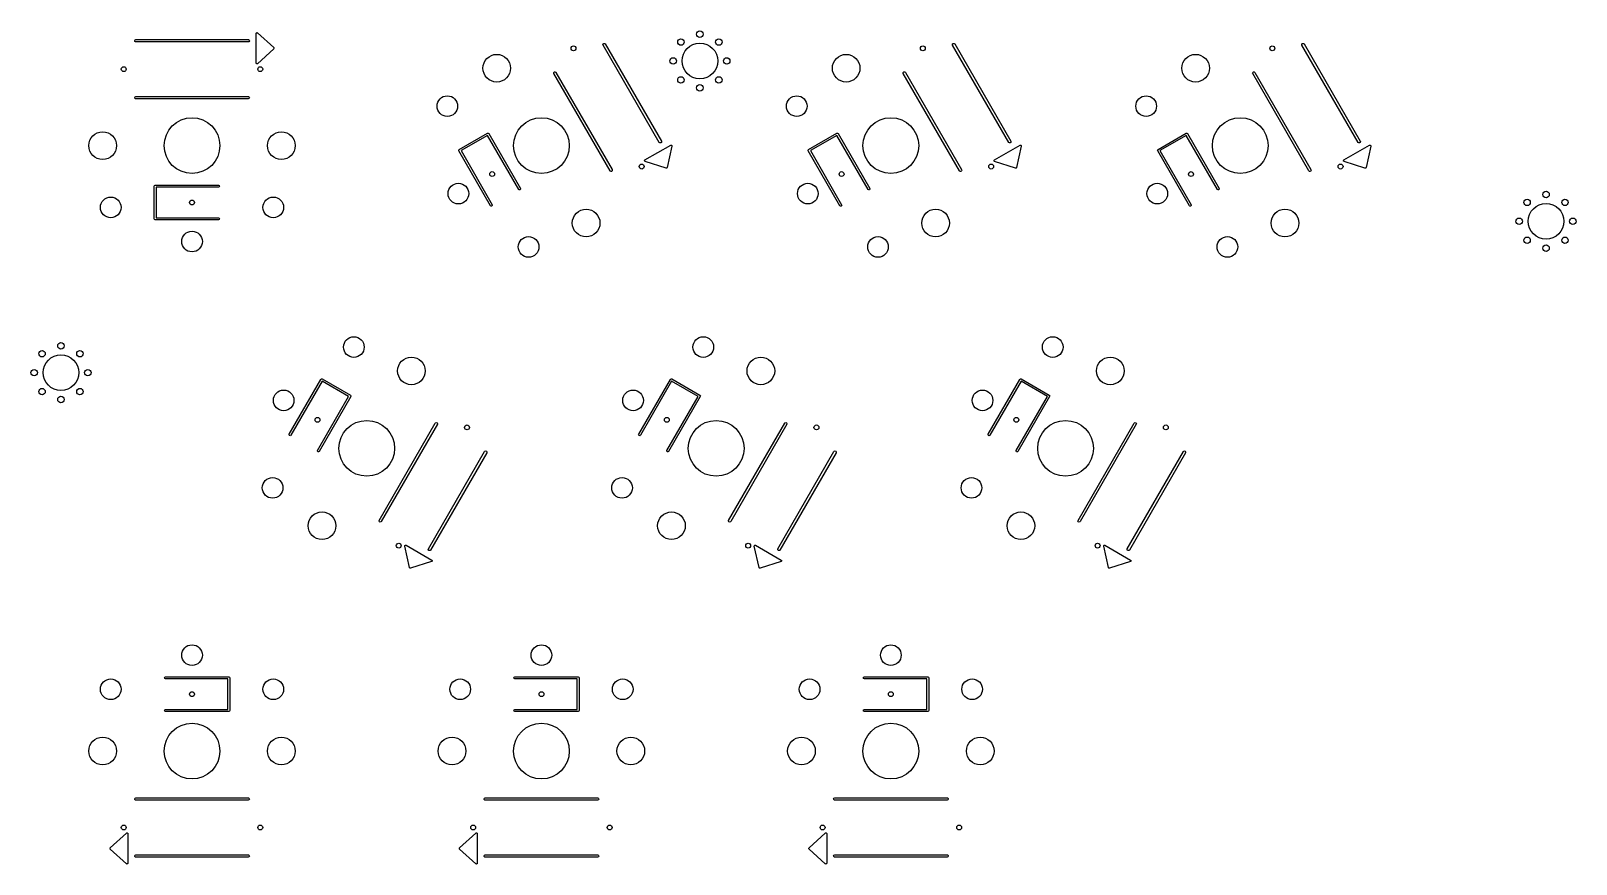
# Model space of a CAD drawing. Extents: x 146 to 254, y -174 to -64.
# Drawn here: x 145.8 to 240.9, y -115.3 to -64.1 of the extents above; entities that cross this region are included whole.
import ezdxf

# ---------------------------------------------------------------- set-up
doc = ezdxf.new("R2010")
doc.units = 0
doc.layers.add('BLACK', color=7, linetype='CONTINUOUS')

msp = doc.modelspace()

# ---------------------------------------------------------------- linework, layer by layer
at = {"layer": 'BLACK', "linetype": 'CONTINUOUS'}
for p, q in [((152.222, -64.6744), (152.247, -64.6299)), ((152.247, -64.6299), (152.296, -64.6124)), ((152.296, -64.6124), (159.204, -64.6124)), ((159.204, -64.6124), (159.23, -64.6169)), ((159.23, -64.6169), (159.269, -64.6499)), ((159.269, -64.6499), (159.278, -64.7004)), ((159.7, -64.2374), (159.707, -64.2207)), ((159.7, -66.0624), (159.7, -64.2374)), ((159.707, -64.2207), (159.713, -64.2037)), ((159.713, -64.2037), (159.714, -64.2032)), ((159.714, -64.2032), (159.715, -64.202)), ((159.715, -64.202), (159.732, -64.1951)), ((159.732, -64.1951), (159.748, -64.1874)), ((159.748, -64.1874), (159.749, -64.1879)), ((159.749, -64.1879), (159.75, -64.1874)), ((159.75, -64.1874), (159.767, -64.1943)), ((159.767, -64.1943), (159.784, -64.2005)), ((159.784, -64.2005), (160.784, -65.113)), ((152.231, -64.7249), (152.222, -64.6744)), ((152.27, -64.7579), (152.231, -64.7249)), ((152.296, -64.7624), (152.27, -64.7579)), ((159.204, -64.7624), (152.296, -64.7624)), ((159.253, -64.7448), (159.204, -64.7624)), ((159.278, -64.7004), (159.253, -64.7448)), ((160.784, -65.1868), (159.784, -66.0993)), ((160.784, -65.113), (160.785, -65.1152)), ((160.785, -65.1846), (160.784, -65.1868)), ((160.785, -65.1152), (160.787, -65.1162)), ((160.787, -65.1836), (160.785, -65.1846)), ((160.787, -65.1162), (160.793, -65.1322)), ((160.793, -65.1676), (160.787, -65.1836)), ((160.793, -65.1322), (160.8, -65.1476)), ((160.8, -65.1522), (160.793, -65.1676)), ((160.8, -65.1476), (160.799, -65.1499)), ((160.799, -65.1499), (160.8, -65.1522)), ((181.037, -64.9351), (181.046, -64.8846)), ((181.046, -64.9596), (181.037, -64.9351)), ((181.046, -64.8846), (181.085, -64.8516)), ((184.5, -70.9428), (181.046, -64.9596)), ((181.085, -64.8516), (181.137, -64.8516)), ((181.137, -64.8516), (181.176, -64.8846)), ((181.176, -64.8846), (184.63, -70.8678)), ((202.537, -64.9351), (202.546, -64.8846)), ((202.546, -64.9596), (202.537, -64.9351)), ((202.546, -64.8846), (202.585, -64.8516)), ((206, -70.9428), (202.546, -64.9596)), ((202.585, -64.8516), (202.637, -64.8516)), ((202.637, -64.8516), (202.676, -64.8846)), ((202.676, -64.8846), (206.13, -70.8678)), ((224.037, -64.9351), (224.046, -64.8846)), ((224.046, -64.9596), (224.037, -64.9351)), ((224.046, -64.8846), (224.085, -64.8516)), ((227.5, -70.9428), (224.046, -64.9596)), ((224.085, -64.8516), (224.137, -64.8516)), ((224.137, -64.8516), (224.176, -64.8846)), ((224.176, -64.8846), (227.63, -70.8678)), ((159.707, -66.0791), (159.7, -66.0624)), ((159.713, -66.0961), (159.707, -66.0791)), ((159.714, -66.0966), (159.713, -66.0961)), ((159.715, -66.0977), (159.714, -66.0966)), ((159.732, -66.1047), (159.715, -66.0977)), ((159.748, -66.1123), (159.732, -66.1047)), ((159.749, -66.1119), (159.748, -66.1123)), ((159.75, -66.1124), (159.749, -66.1119)), ((159.767, -66.1055), (159.75, -66.1124)), ((159.784, -66.0993), (159.767, -66.1055)), ((178.006, -66.6851), (178.015, -66.6346)), ((178.015, -66.7096), (178.006, -66.6851)), ((178.015, -66.6346), (178.054, -66.6016)), ((181.469, -72.6928), (178.015, -66.7096)), ((178.054, -66.6016), (178.105, -66.6016)), ((178.105, -66.6016), (178.145, -66.6346)), ((178.145, -66.6346), (181.599, -72.6178)), ((199.506, -66.6851), (199.515, -66.6346)), ((199.515, -66.7096), (199.506, -66.6851)), ((199.515, -66.6346), (199.554, -66.6016)), ((202.969, -72.6928), (199.515, -66.7096)), ((199.554, -66.6016), (199.605, -66.6016)), ((199.605, -66.6016), (199.645, -66.6346)), ((199.645, -66.6346), (203.099, -72.6178)), ((221.006, -66.6851), (221.015, -66.6346)), ((221.015, -66.7096), (221.006, -66.6851)), ((221.015, -66.6346), (221.054, -66.6016)), ((224.469, -72.6928), (221.015, -66.7096)), ((221.054, -66.6016), (221.105, -66.6016)), ((221.105, -66.6016), (221.145, -66.6346)), ((221.145, -66.6346), (224.599, -72.6178)), ((152.222, -68.1744), (152.247, -68.1299)), ((152.231, -68.2249), (152.222, -68.1744)), ((152.27, -68.2579), (152.231, -68.2249)), ((152.247, -68.1299), (152.296, -68.1124)), ((152.296, -68.2624), (152.27, -68.2579)), ((152.296, -68.1124), (159.204, -68.1124)), ((159.204, -68.2624), (152.296, -68.2624)), ((159.204, -68.1124), (159.23, -68.1169)), ((159.253, -68.2448), (159.204, -68.2624)), ((159.23, -68.1169), (159.269, -68.1499)), ((159.278, -68.2004), (159.253, -68.2448)), ((159.269, -68.1499), (159.278, -68.2004)), ((172.189, -71.3741), (173.921, -70.3741)), ((173.929, -70.508), (172.301, -71.448)), ((173.921, -70.3741), (173.966, -70.3681)), ((173.921, -70.3741), (173.921, -70.3741)), ((175.849, -73.8335), (173.929, -70.508)), ((173.966, -70.3681), (174.003, -70.396)), ((174.003, -70.396), (175.953, -73.7735)), ((183.622, -72.0221), (185.203, -71.1096)), ((184.54, -70.9758), (184.5, -70.9428)), ((184.591, -70.9758), (184.54, -70.9758)), ((184.63, -70.9428), (184.591, -70.9758)), ((184.63, -70.8678), (184.639, -70.8923)), ((184.639, -70.8923), (184.63, -70.9428)), ((185.277, -71.1637), (184.987, -72.4859)), ((185.203, -71.1096), (185.221, -71.1073)), ((185.221, -71.1073), (185.239, -71.1041)), ((185.239, -71.1041), (185.24, -71.1048)), ((185.24, -71.1048), (185.241, -71.1046)), ((185.241, -71.1046), (185.255, -71.1157)), ((185.255, -71.1157), (185.27, -71.126)), ((185.27, -71.126), (185.27, -71.1272)), ((185.27, -71.1272), (185.271, -71.1279)), ((185.271, -71.1279), (185.274, -71.1459)), ((185.274, -71.1459), (185.277, -71.1637)), ((193.689, -71.3741), (195.421, -70.3741)), ((195.429, -70.508), (193.801, -71.448)), ((195.421, -70.3741), (195.466, -70.3681)), ((195.421, -70.3741), (195.421, -70.3741)), ((197.349, -73.8335), (195.429, -70.508)), ((195.466, -70.3681), (195.503, -70.396)), ((195.503, -70.396), (197.453, -73.7735)), ((205.122, -72.0221), (206.703, -71.1096)), ((206.04, -70.9758), (206, -70.9428)), ((206.091, -70.9758), (206.04, -70.9758)), ((206.13, -70.9428), (206.091, -70.9758)), ((206.13, -70.8678), (206.139, -70.8923)), ((206.139, -70.8923), (206.13, -70.9428)), ((206.777, -71.1637), (206.487, -72.4859)), ((206.703, -71.1096), (206.721, -71.1073)), ((206.721, -71.1073), (206.739, -71.1041)), ((206.739, -71.1041), (206.74, -71.1048)), ((206.74, -71.1048), (206.741, -71.1046)), ((206.741, -71.1046), (206.755, -71.1157)), ((206.755, -71.1157), (206.77, -71.126)), ((206.77, -71.126), (206.77, -71.1272)), ((206.77, -71.1272), (206.771, -71.1279)), ((206.771, -71.1279), (206.774, -71.1459)), ((206.774, -71.1459), (206.777, -71.1637)), ((215.189, -71.3741), (216.921, -70.3741)), ((216.929, -70.508), (215.301, -71.448)), ((216.921, -70.3741), (216.966, -70.3681)), ((216.921, -70.3741), (216.921, -70.3741)), ((218.849, -73.8335), (216.929, -70.508)), ((216.966, -70.3681), (217.003, -70.396)), ((217.003, -70.396), (218.953, -73.7735)), ((226.622, -72.0221), (228.203, -71.1096)), ((227.54, -70.9758), (227.5, -70.9428)), ((227.591, -70.9758), (227.54, -70.9758)), ((227.63, -70.9428), (227.591, -70.9758)), ((227.63, -70.8678), (227.639, -70.8923)), ((227.639, -70.8923), (227.63, -70.9428)), ((228.277, -71.1637), (227.987, -72.4859)), ((228.203, -71.1096), (228.221, -71.1073)), ((228.221, -71.1073), (228.239, -71.1041)), ((228.239, -71.1041), (228.24, -71.1048)), ((228.24, -71.1048), (228.241, -71.1046)), ((228.241, -71.1046), (228.255, -71.1157)), ((228.255, -71.1157), (228.27, -71.126)), ((228.27, -71.126), (228.27, -71.1272)), ((228.27, -71.1272), (228.271, -71.1279)), ((228.271, -71.1279), (228.274, -71.1459)), ((228.274, -71.1459), (228.277, -71.1637)), ((172.161, -71.4105), (172.189, -71.3741)), ((172.167, -71.456), (172.161, -71.4105)), ((174.117, -74.8335), (172.167, -71.456)), ((172.301, -71.448), (174.221, -74.7735)), ((183.599, -72.0525), (183.6, -72.0515)), ((183.601, -72.0704), (183.599, -72.0525)), ((183.6, -72.0503), (183.611, -72.0365)), ((183.6, -72.0515), (183.6, -72.0503)), ((183.603, -72.0884), (183.601, -72.0704)), ((183.604, -72.0892), (183.603, -72.0884)), ((183.604, -72.0904), (183.604, -72.0892)), ((183.618, -72.1014), (183.604, -72.0904)), ((183.611, -72.0365), (183.622, -72.0221)), ((183.632, -72.1131), (183.618, -72.1014)), ((184.923, -72.5229), (183.632, -72.1131)), ((193.661, -71.4105), (193.689, -71.3741)), ((193.667, -71.456), (193.661, -71.4105)), ((195.617, -74.8335), (193.667, -71.456)), ((193.801, -71.448), (195.721, -74.7735)), ((205.099, -72.0525), (205.1, -72.0515)), ((205.101, -72.0704), (205.099, -72.0525)), ((205.1, -72.0503), (205.111, -72.0365)), ((205.1, -72.0515), (205.1, -72.0503)), ((205.103, -72.0884), (205.101, -72.0704)), ((205.104, -72.0892), (205.103, -72.0884)), ((205.104, -72.0904), (205.104, -72.0892)), ((205.118, -72.1014), (205.104, -72.0904)), ((205.111, -72.0365), (205.122, -72.0221)), ((205.132, -72.1131), (205.118, -72.1014)), ((206.423, -72.5229), (205.132, -72.1131)), ((215.161, -71.4105), (215.189, -71.3741)), ((215.167, -71.456), (215.161, -71.4105)), ((217.117, -74.8335), (215.167, -71.456)), ((215.301, -71.448), (217.221, -74.7735)), ((226.599, -72.0525), (226.6, -72.0515)), ((226.601, -72.0704), (226.599, -72.0525)), ((226.6, -72.0503), (226.611, -72.0365)), ((226.6, -72.0515), (226.6, -72.0503)), ((226.603, -72.0884), (226.601, -72.0704)), ((226.604, -72.0892), (226.603, -72.0884)), ((226.604, -72.0904), (226.604, -72.0892)), ((226.618, -72.1014), (226.604, -72.0904)), ((226.611, -72.0365), (226.622, -72.0221)), ((226.632, -72.1131), (226.618, -72.1014)), ((227.923, -72.5229), (226.632, -72.1131)), ((181.509, -72.7258), (181.469, -72.6928)), ((181.56, -72.7258), (181.509, -72.7258)), ((181.599, -72.6928), (181.56, -72.7258)), ((181.599, -72.6178), (181.608, -72.6423)), ((181.608, -72.6423), (181.599, -72.6928)), ((184.925, -72.5227), (184.923, -72.5229)), ((184.927, -72.5241), (184.925, -72.5227)), ((184.944, -72.5211), (184.927, -72.5241)), ((184.961, -72.5196), (184.944, -72.5211)), ((184.962, -72.5178), (184.961, -72.5196)), ((184.965, -72.5173), (184.962, -72.5178)), ((184.974, -72.5034), (184.965, -72.5173)), ((184.985, -72.4903), (184.974, -72.5034)), ((184.987, -72.4859), (184.985, -72.4879)), ((184.985, -72.4879), (184.985, -72.4903)), ((203.009, -72.7258), (202.969, -72.6928)), ((203.06, -72.7258), (203.009, -72.7258)), ((203.099, -72.6928), (203.06, -72.7258)), ((203.099, -72.6178), (203.108, -72.6423)), ((203.108, -72.6423), (203.099, -72.6928)), ((206.425, -72.5227), (206.423, -72.5229)), ((206.427, -72.5241), (206.425, -72.5227)), ((206.444, -72.5211), (206.427, -72.5241)), ((206.461, -72.5196), (206.444, -72.5211)), ((206.462, -72.5178), (206.461, -72.5196)), ((206.465, -72.5173), (206.462, -72.5178)), ((206.474, -72.5034), (206.465, -72.5173)), ((206.485, -72.4903), (206.474, -72.5034)), ((206.487, -72.4859), (206.485, -72.4879)), ((206.485, -72.4879), (206.485, -72.4903)), ((224.509, -72.7258), (224.469, -72.6928)), ((224.56, -72.7258), (224.509, -72.7258)), ((224.599, -72.6928), (224.56, -72.7258)), ((224.599, -72.6178), (224.608, -72.6423)), ((224.608, -72.6423), (224.599, -72.6928)), ((227.925, -72.5227), (227.923, -72.5229)), ((227.927, -72.5241), (227.925, -72.5227)), ((227.944, -72.5211), (227.927, -72.5241)), ((227.961, -72.5196), (227.944, -72.5211)), ((227.962, -72.5178), (227.961, -72.5196)), ((227.965, -72.5173), (227.962, -72.5178)), ((227.974, -72.5034), (227.965, -72.5173)), ((227.985, -72.4903), (227.974, -72.5034)), ((227.987, -72.4859), (227.985, -72.4879)), ((227.985, -72.4879), (227.985, -72.4903)), ((153.422, -73.6402), (153.44, -73.5978)), ((153.422, -75.6402), (153.422, -73.6402)), ((153.44, -73.5978), (153.482, -73.5802)), ((153.482, -73.5802), (157.382, -73.5802)), ((157.382, -73.7002), (153.542, -73.7002)), ((153.542, -73.7002), (153.542, -75.5802)), ((157.382, -73.5802), (157.425, -73.5978)), ((157.425, -73.6826), (157.382, -73.7002)), ((157.425, -73.5978), (157.442, -73.6402)), ((157.442, -73.6402), (157.425, -73.6826)), ((175.885, -73.8615), (175.849, -73.8335)), ((175.931, -73.8555), (175.885, -73.8615)), ((175.959, -73.8191), (175.931, -73.8555)), ((175.953, -73.7735), (175.959, -73.8191)), ((197.385, -73.8615), (197.349, -73.8335)), ((197.431, -73.8555), (197.385, -73.8615)), ((197.459, -73.8191), (197.431, -73.8555)), ((197.453, -73.7735), (197.459, -73.8191)), ((218.885, -73.8615), (218.849, -73.8335)), ((218.931, -73.8555), (218.885, -73.8615)), ((218.959, -73.8191), (218.931, -73.8555)), ((218.953, -73.7735), (218.959, -73.8191)), ((174.153, -74.8615), (174.117, -74.8335)), ((174.199, -74.8555), (174.153, -74.8615)), ((174.227, -74.8191), (174.199, -74.8555)), ((174.221, -74.7735), (174.227, -74.8191)), ((195.653, -74.8615), (195.617, -74.8335)), ((195.699, -74.8555), (195.653, -74.8615)), ((195.727, -74.8191), (195.699, -74.8555)), ((195.721, -74.7735), (195.727, -74.8191)), ((217.153, -74.8615), (217.117, -74.8335)), ((217.199, -74.8555), (217.153, -74.8615)), ((217.227, -74.8191), (217.199, -74.8555)), ((217.221, -74.7735), (217.227, -74.8191)), ((153.44, -75.6826), (153.422, -75.6402)), ((153.482, -75.7002), (153.44, -75.6826)), ((157.382, -75.7002), (153.482, -75.7002)), ((153.542, -75.5802), (157.382, -75.5802)), ((157.382, -75.5802), (157.425, -75.5978)), ((157.425, -75.6826), (157.382, -75.7002)), ((157.425, -75.5978), (157.442, -75.6402)), ((157.442, -75.6402), (157.425, -75.6826)), ((161.735, -88.8934), (163.685, -85.5159)), ((163.685, -85.5159), (163.721, -85.4879)), ((163.685, -85.5159), (163.685, -85.5159)), ((163.721, -85.4879), (163.767, -85.4939)), ((163.767, -85.4939), (165.499, -86.4939)), ((183.235, -88.8934), (185.185, -85.5159)), ((185.185, -85.5159), (185.221, -85.4879)), ((185.185, -85.5159), (185.185, -85.5159)), ((185.221, -85.4879), (185.267, -85.4939)), ((185.267, -85.4939), (186.999, -86.4939)), ((204.735, -88.8934), (206.685, -85.5159)), ((206.685, -85.5159), (206.721, -85.4879)), ((206.685, -85.5159), (206.685, -85.5159)), ((206.721, -85.4879), (206.767, -85.4939)), ((206.767, -85.4939), (208.499, -86.4939)), ((163.759, -85.6278), (161.839, -88.9534)), ((165.387, -86.5678), (163.759, -85.6278)), ((165.499, -86.4939), (165.527, -86.5303)), ((185.259, -85.6278), (183.339, -88.9534)), ((186.887, -86.5678), (185.259, -85.6278)), ((186.999, -86.4939), (187.027, -86.5303)), ((206.759, -85.6278), (204.839, -88.9534)), ((208.387, -86.5678), (206.759, -85.6278)), ((208.499, -86.4939), (208.527, -86.5303)), ((163.467, -89.8934), (165.387, -86.5678)), ((165.521, -86.5759), (163.571, -89.9534)), ((165.527, -86.5303), (165.521, -86.5759)), ((184.967, -89.8934), (186.887, -86.5678)), ((187.021, -86.5759), (185.071, -89.9534)), ((187.027, -86.5303), (187.021, -86.5759)), ((206.467, -89.8934), (208.387, -86.5678)), ((208.521, -86.5759), (206.571, -89.9534)), ((208.527, -86.5303), (208.521, -86.5759)), ((167.265, -94.1904), (170.719, -88.2072)), ((170.849, -88.2822), (167.395, -94.2654)), ((170.719, -88.2072), (170.736, -88.1873)), ((170.736, -88.1873), (170.784, -88.1697)), ((170.784, -88.1697), (170.832, -88.1873)), ((170.832, -88.1873), (170.858, -88.2317)), ((170.858, -88.2317), (170.849, -88.2822)), ((188.765, -94.1904), (192.219, -88.2072)), ((192.349, -88.2822), (188.895, -94.2654)), ((192.219, -88.2072), (192.236, -88.1873)), ((192.236, -88.1873), (192.284, -88.1697)), ((192.284, -88.1697), (192.332, -88.1873)), ((192.332, -88.1873), (192.358, -88.2317)), ((192.358, -88.2317), (192.349, -88.2822)), ((210.265, -94.1904), (213.719, -88.2072)), ((213.849, -88.2822), (210.395, -94.2654)), ((213.719, -88.2072), (213.736, -88.1873)), ((213.736, -88.1873), (213.784, -88.1697)), ((213.784, -88.1697), (213.832, -88.1873)), ((213.832, -88.1873), (213.858, -88.2317)), ((213.858, -88.2317), (213.849, -88.2822)), ((161.729, -88.9389), (161.735, -88.8934)), ((161.757, -88.9753), (161.729, -88.9389)), ((161.802, -88.9813), (161.757, -88.9753)), ((161.839, -88.9534), (161.802, -88.9813)), ((183.229, -88.9389), (183.235, -88.8934)), ((183.257, -88.9753), (183.229, -88.9389)), ((183.302, -88.9813), (183.257, -88.9753)), ((183.339, -88.9534), (183.302, -88.9813)), ((204.729, -88.9389), (204.735, -88.8934)), ((204.757, -88.9753), (204.729, -88.9389)), ((204.802, -88.9813), (204.757, -88.9753)), ((204.839, -88.9534), (204.802, -88.9813)), ((163.461, -89.9389), (163.467, -89.8934)), ((163.489, -89.9753), (163.461, -89.9389)), ((163.534, -89.9813), (163.489, -89.9753)), ((163.571, -89.9534), (163.534, -89.9813)), ((170.296, -95.9404), (173.75, -89.9572)), ((173.88, -90.0322), (170.426, -96.0154)), ((173.75, -89.9572), (173.767, -89.9373)), ((173.767, -89.9373), (173.815, -89.9197)), ((173.815, -89.9197), (173.864, -89.9373)), ((173.864, -89.9373), (173.889, -89.9817)), ((173.889, -89.9817), (173.88, -90.0322)), ((184.961, -89.9389), (184.967, -89.8934)), ((184.989, -89.9753), (184.961, -89.9389)), ((185.034, -89.9813), (184.989, -89.9753)), ((185.071, -89.9534), (185.034, -89.9813)), ((191.796, -95.9404), (195.25, -89.9572)), ((195.38, -90.0322), (191.926, -96.0154)), ((195.25, -89.9572), (195.267, -89.9373)), ((195.267, -89.9373), (195.315, -89.9197)), ((195.315, -89.9197), (195.364, -89.9373)), ((195.364, -89.9373), (195.389, -89.9817)), ((195.389, -89.9817), (195.38, -90.0322)), ((206.461, -89.9389), (206.467, -89.8934)), ((206.489, -89.9753), (206.461, -89.9389)), ((206.534, -89.9813), (206.489, -89.9753)), ((206.571, -89.9534), (206.534, -89.9813)), ((213.296, -95.9404), (216.75, -89.9572)), ((216.88, -90.0322), (213.426, -96.0154)), ((216.75, -89.9572), (216.767, -89.9373)), ((216.767, -89.9373), (216.815, -89.9197)), ((216.815, -89.9197), (216.864, -89.9373)), ((216.864, -89.9373), (216.889, -89.9817)), ((216.889, -89.9817), (216.88, -90.0322)), ((167.256, -94.2409), (167.265, -94.1904)), ((167.282, -94.2854), (167.256, -94.2409)), ((167.33, -94.3029), (167.282, -94.2854)), ((167.378, -94.2854), (167.33, -94.3029)), ((167.395, -94.2654), (167.378, -94.2854)), ((188.756, -94.2409), (188.765, -94.1904)), ((188.782, -94.2854), (188.756, -94.2409)), ((188.83, -94.3029), (188.782, -94.2854)), ((188.878, -94.2854), (188.83, -94.3029)), ((188.895, -94.2654), (188.878, -94.2854)), ((210.256, -94.2409), (210.265, -94.1904)), ((210.282, -94.2854), (210.256, -94.2409)), ((210.33, -94.3029), (210.282, -94.2854)), ((210.378, -94.2854), (210.33, -94.3029)), ((210.395, -94.2654), (210.378, -94.2854)), ((168.848, -95.7738), (168.852, -95.756)), ((169.139, -97.096), (168.848, -95.7738)), ((168.852, -95.756), (168.854, -95.7381)), ((168.854, -95.7381), (168.855, -95.7373)), ((168.855, -95.7361), (168.87, -95.7258)), ((168.855, -95.7373), (168.855, -95.7361)), ((168.87, -95.7258), (168.884, -95.7148)), ((168.884, -95.7148), (168.886, -95.7149)), ((168.886, -95.7149), (168.887, -95.7142)), ((168.887, -95.7142), (168.904, -95.7174)), ((168.904, -95.7174), (168.922, -95.7197)), ((168.922, -95.7197), (170.503, -96.6322)), ((170.287, -95.9909), (170.296, -95.9404)), ((170.313, -96.0354), (170.287, -95.9909)), ((170.426, -96.0154), (170.409, -96.0354)), ((190.348, -95.7738), (190.352, -95.756)), ((190.639, -97.096), (190.348, -95.7738)), ((190.352, -95.756), (190.354, -95.7381)), ((190.354, -95.7381), (190.355, -95.7373)), ((190.355, -95.7361), (190.37, -95.7258)), ((190.355, -95.7373), (190.355, -95.7361)), ((190.37, -95.7258), (190.384, -95.7148)), ((190.384, -95.7148), (190.386, -95.7149)), ((190.386, -95.7149), (190.387, -95.7142)), ((190.387, -95.7142), (190.404, -95.7174)), ((190.404, -95.7174), (190.422, -95.7197)), ((190.422, -95.7197), (192.003, -96.6322)), ((191.787, -95.9909), (191.796, -95.9404)), ((191.813, -96.0354), (191.787, -95.9909)), ((191.926, -96.0154), (191.909, -96.0354)), ((211.848, -95.7738), (211.852, -95.756)), ((212.139, -97.096), (211.848, -95.7738)), ((211.852, -95.756), (211.854, -95.7381)), ((211.854, -95.7381), (211.855, -95.7373)), ((211.855, -95.7361), (211.87, -95.7258)), ((211.855, -95.7373), (211.855, -95.7361)), ((211.87, -95.7258), (211.884, -95.7148)), ((211.884, -95.7148), (211.886, -95.7149)), ((211.886, -95.7149), (211.887, -95.7142)), ((211.887, -95.7142), (211.904, -95.7174)), ((211.904, -95.7174), (211.922, -95.7197)), ((211.922, -95.7197), (213.503, -96.6322)), ((213.287, -95.9909), (213.296, -95.9404)), ((213.313, -96.0354), (213.287, -95.9909)), ((213.426, -96.0154), (213.409, -96.0354)), ((170.493, -96.7232), (169.203, -97.133)), ((170.361, -96.0529), (170.313, -96.0354)), ((170.409, -96.0354), (170.361, -96.0529)), ((170.507, -96.7116), (170.493, -96.7232)), ((170.503, -96.6322), (170.514, -96.6466)), ((170.521, -96.7006), (170.507, -96.7116)), ((170.514, -96.6466), (170.525, -96.6604)), ((170.522, -96.6985), (170.521, -96.6993)), ((170.521, -96.6993), (170.521, -96.7006)), ((170.524, -96.6805), (170.522, -96.6985)), ((170.526, -96.6626), (170.524, -96.6805)), ((170.525, -96.6604), (170.525, -96.6616)), ((170.525, -96.6616), (170.526, -96.6626)), ((191.993, -96.7232), (190.703, -97.133)), ((191.861, -96.0529), (191.813, -96.0354)), ((191.909, -96.0354), (191.861, -96.0529)), ((192.007, -96.7116), (191.993, -96.7232)), ((192.003, -96.6322), (192.014, -96.6466)), ((192.021, -96.7006), (192.007, -96.7116)), ((192.014, -96.6466), (192.025, -96.6604)), ((192.022, -96.6985), (192.021, -96.6993)), ((192.021, -96.6993), (192.021, -96.7006)), ((192.024, -96.6805), (192.022, -96.6985)), ((192.026, -96.6626), (192.024, -96.6805)), ((192.025, -96.6604), (192.025, -96.6616)), ((192.025, -96.6616), (192.026, -96.6626)), ((213.493, -96.7232), (212.203, -97.133)), ((213.361, -96.0529), (213.313, -96.0354)), ((213.409, -96.0354), (213.361, -96.0529)), ((213.507, -96.7116), (213.493, -96.7232)), ((213.503, -96.6322), (213.514, -96.6466)), ((213.521, -96.7006), (213.507, -96.7116)), ((213.514, -96.6466), (213.525, -96.6604)), ((213.522, -96.6985), (213.521, -96.6993)), ((213.521, -96.6993), (213.521, -96.7006)), ((213.524, -96.6805), (213.522, -96.6985)), ((213.526, -96.6626), (213.524, -96.6805)), ((213.525, -96.6604), (213.525, -96.6616)), ((213.525, -96.6616), (213.526, -96.6626)), ((169.14, -97.098), (169.139, -97.096)), ((169.14, -97.1005), (169.14, -97.098)), ((169.151, -97.1135), (169.14, -97.1005)), ((169.161, -97.1274), (169.151, -97.1135)), ((169.163, -97.1279), (169.161, -97.1274)), ((169.165, -97.1297), (169.163, -97.1279)), ((169.181, -97.1312), (169.165, -97.1297)), ((169.198, -97.1342), (169.181, -97.1312)), ((169.2, -97.1328), (169.198, -97.1342)), ((169.203, -97.133), (169.2, -97.1328)), ((190.64, -97.098), (190.639, -97.096)), ((190.64, -97.1005), (190.64, -97.098)), ((190.651, -97.1135), (190.64, -97.1005)), ((190.661, -97.1274), (190.651, -97.1135)), ((190.663, -97.1279), (190.661, -97.1274)), ((190.665, -97.1297), (190.663, -97.1279)), ((190.681, -97.1312), (190.665, -97.1297)), ((190.698, -97.1342), (190.681, -97.1312)), ((190.7, -97.1328), (190.698, -97.1342)), ((190.703, -97.133), (190.7, -97.1328)), ((212.14, -97.098), (212.139, -97.096)), ((212.14, -97.1005), (212.14, -97.098)), ((212.151, -97.1135), (212.14, -97.1005)), ((212.161, -97.1274), (212.151, -97.1135)), ((212.163, -97.1279), (212.161, -97.1274)), ((212.165, -97.1297), (212.163, -97.1279)), ((212.181, -97.1312), (212.165, -97.1297)), ((212.198, -97.1342), (212.181, -97.1312)), ((212.2, -97.1328), (212.198, -97.1342)), ((212.203, -97.133), (212.2, -97.1328)), ((154.058, -103.88), (154.075, -103.837)), ((154.075, -103.922), (154.058, -103.88)), ((154.075, -103.837), (154.118, -103.82)), ((154.118, -103.94), (154.075, -103.922)), ((154.118, -103.82), (158.018, -103.82)), ((157.958, -103.94), (154.118, -103.94)), ((157.958, -105.82), (157.958, -103.94)), ((158.018, -103.82), (158.06, -103.837)), ((158.06, -103.837), (158.078, -103.88)), ((158.078, -103.88), (158.078, -105.88)), ((175.558, -103.88), (175.575, -103.837)), ((175.575, -103.922), (175.558, -103.88)), ((175.575, -103.837), (175.618, -103.82)), ((175.618, -103.94), (175.575, -103.922)), ((175.618, -103.82), (179.518, -103.82)), ((179.458, -103.94), (175.618, -103.94)), ((179.458, -105.82), (179.458, -103.94)), ((179.518, -103.82), (179.56, -103.837)), ((179.56, -103.837), (179.578, -103.88)), ((179.578, -103.88), (179.578, -105.88)), ((197.058, -103.88), (197.075, -103.837)), ((197.075, -103.922), (197.058, -103.88)), ((197.075, -103.837), (197.118, -103.82)), ((197.118, -103.94), (197.075, -103.922)), ((197.118, -103.82), (201.018, -103.82)), ((200.958, -103.94), (197.118, -103.94)), ((200.958, -105.82), (200.958, -103.94)), ((201.018, -103.82), (201.06, -103.837)), ((201.06, -103.837), (201.078, -103.88)), ((201.078, -103.88), (201.078, -105.88)), ((154.058, -105.88), (154.075, -105.837)), ((154.075, -105.922), (154.058, -105.88)), ((154.075, -105.837), (154.118, -105.82)), ((154.118, -105.94), (154.075, -105.922)), ((154.118, -105.82), (157.958, -105.82)), ((158.018, -105.94), (154.118, -105.94)), ((158.06, -105.922), (158.018, -105.94)), ((158.078, -105.88), (158.06, -105.922)), ((175.558, -105.88), (175.575, -105.837)), ((175.575, -105.922), (175.558, -105.88)), ((175.575, -105.837), (175.618, -105.82)), ((175.618, -105.94), (175.575, -105.922)), ((175.618, -105.82), (179.458, -105.82)), ((179.518, -105.94), (175.618, -105.94)), ((179.56, -105.922), (179.518, -105.94)), ((179.578, -105.88), (179.56, -105.922)), ((197.058, -105.88), (197.075, -105.837)), ((197.075, -105.922), (197.058, -105.88)), ((197.075, -105.837), (197.118, -105.82)), ((197.118, -105.94), (197.075, -105.922)), ((197.118, -105.82), (200.958, -105.82)), ((201.018, -105.94), (197.118, -105.94)), ((201.06, -105.922), (201.018, -105.94)), ((201.078, -105.88), (201.06, -105.922)), ((152.222, -111.32), (152.247, -111.275)), ((152.231, -111.37), (152.222, -111.32)), ((152.27, -111.403), (152.231, -111.37)), ((152.247, -111.275), (152.296, -111.258)), ((152.296, -111.408), (152.27, -111.403)), ((152.296, -111.258), (159.204, -111.258)), ((159.204, -111.408), (152.296, -111.408)), ((159.204, -111.258), (159.23, -111.262)), ((159.253, -111.39), (159.204, -111.408)), ((159.23, -111.262), (159.269, -111.295)), ((159.278, -111.346), (159.253, -111.39)), ((159.269, -111.295), (159.278, -111.346)), ((173.722, -111.32), (173.747, -111.275)), ((173.731, -111.37), (173.722, -111.32)), ((173.77, -111.403), (173.731, -111.37)), ((173.747, -111.275), (173.796, -111.258)), ((173.796, -111.408), (173.77, -111.403)), ((173.796, -111.258), (180.704, -111.258)), ((180.704, -111.408), (173.796, -111.408)), ((180.704, -111.258), (180.73, -111.262)), ((180.753, -111.39), (180.704, -111.408)), ((180.73, -111.262), (180.769, -111.295)), ((180.778, -111.346), (180.753, -111.39)), ((180.769, -111.295), (180.778, -111.346)), ((195.222, -111.32), (195.247, -111.275)), ((195.231, -111.37), (195.222, -111.32)), ((195.27, -111.403), (195.231, -111.37)), ((195.247, -111.275), (195.296, -111.258)), ((195.296, -111.408), (195.27, -111.403)), ((195.296, -111.258), (202.204, -111.258)), ((202.204, -111.408), (195.296, -111.408)), ((202.204, -111.258), (202.23, -111.262)), ((202.253, -111.39), (202.204, -111.408)), ((202.23, -111.262), (202.269, -111.295)), ((202.278, -111.346), (202.253, -111.39)), ((202.269, -111.295), (202.278, -111.346)), ((150.716, -114.333), (151.716, -113.421)), ((151.716, -113.421), (151.733, -113.415)), ((151.733, -113.415), (151.75, -113.408)), ((151.75, -113.408), (151.751, -113.408)), ((151.751, -113.408), (151.752, -113.408)), ((151.752, -113.408), (151.768, -113.415)), ((151.768, -113.415), (151.785, -113.422)), ((151.785, -113.422), (151.786, -113.423)), ((151.786, -113.423), (151.787, -113.424)), ((151.787, -113.424), (151.793, -113.441)), ((151.793, -113.441), (151.8, -113.458)), ((151.8, -113.458), (151.8, -115.283)), ((172.216, -114.333), (173.216, -113.421)), ((173.216, -113.421), (173.233, -113.415)), ((173.233, -113.415), (173.25, -113.408)), ((173.25, -113.408), (173.251, -113.408)), ((173.251, -113.408), (173.252, -113.408)), ((173.252, -113.408), (173.268, -113.415)), ((173.268, -113.415), (173.285, -113.422)), ((173.285, -113.422), (173.286, -113.423)), ((173.286, -113.423), (173.287, -113.424)), ((173.287, -113.424), (173.293, -113.441)), ((173.293, -113.441), (173.3, -113.458)), ((173.3, -113.458), (173.3, -115.283)), ((193.716, -114.333), (194.716, -113.421)), ((194.716, -113.421), (194.733, -113.415)), ((194.733, -113.415), (194.75, -113.408)), ((194.75, -113.408), (194.751, -113.408)), ((194.751, -113.408), (194.752, -113.408)), ((194.752, -113.408), (194.768, -113.415)), ((194.768, -113.415), (194.785, -113.422)), ((194.785, -113.422), (194.786, -113.423)), ((194.786, -113.423), (194.787, -113.424)), ((194.787, -113.424), (194.793, -113.441)), ((194.793, -113.441), (194.8, -113.458)), ((194.8, -113.458), (194.8, -115.283)), ((150.7, -114.368), (150.707, -114.352)), ((150.701, -114.37), (150.7, -114.368)), ((150.7, -114.372), (150.701, -114.37)), ((150.707, -114.388), (150.7, -114.372)), ((150.707, -114.352), (150.713, -114.336)), ((150.713, -114.404), (150.707, -114.388)), ((150.713, -114.336), (150.715, -114.335)), ((150.715, -114.405), (150.713, -114.404)), ((150.715, -114.335), (150.716, -114.333)), ((150.716, -114.407), (150.715, -114.405)), ((151.716, -115.32), (150.716, -114.407)), ((152.222, -114.82), (152.247, -114.775)), ((152.231, -114.87), (152.222, -114.82)), ((152.27, -114.903), (152.231, -114.87)), ((152.247, -114.775), (152.296, -114.758)), ((152.296, -114.908), (152.27, -114.903)), ((152.296, -114.758), (159.204, -114.758)), ((159.204, -114.908), (152.296, -114.908)), ((159.204, -114.758), (159.23, -114.762)), ((159.253, -114.89), (159.204, -114.908)), ((159.23, -114.762), (159.269, -114.795)), ((159.278, -114.846), (159.253, -114.89)), ((159.269, -114.795), (159.278, -114.846)), ((172.2, -114.368), (172.207, -114.352)), ((172.201, -114.37), (172.2, -114.368)), ((172.2, -114.372), (172.201, -114.37)), ((172.207, -114.388), (172.2, -114.372)), ((172.207, -114.352), (172.213, -114.336)), ((172.213, -114.404), (172.207, -114.388)), ((172.213, -114.336), (172.215, -114.335)), ((172.215, -114.405), (172.213, -114.404)), ((172.215, -114.335), (172.216, -114.333)), ((172.216, -114.407), (172.215, -114.405)), ((173.216, -115.32), (172.216, -114.407)), ((173.722, -114.82), (173.747, -114.775)), ((173.731, -114.87), (173.722, -114.82)), ((173.77, -114.903), (173.731, -114.87)), ((173.747, -114.775), (173.796, -114.758)), ((173.796, -114.908), (173.77, -114.903)), ((173.796, -114.758), (180.704, -114.758)), ((180.704, -114.908), (173.796, -114.908)), ((180.704, -114.758), (180.73, -114.762)), ((180.753, -114.89), (180.704, -114.908)), ((180.73, -114.762), (180.769, -114.795)), ((180.778, -114.846), (180.753, -114.89)), ((180.769, -114.795), (180.778, -114.846)), ((193.7, -114.368), (193.707, -114.352)), ((193.701, -114.37), (193.7, -114.368)), ((193.7, -114.372), (193.701, -114.37)), ((193.707, -114.388), (193.7, -114.372)), ((193.707, -114.352), (193.713, -114.336)), ((193.713, -114.404), (193.707, -114.388)), ((193.713, -114.336), (193.715, -114.335)), ((193.715, -114.405), (193.713, -114.404)), ((193.715, -114.335), (193.716, -114.333)), ((193.716, -114.407), (193.715, -114.405)), ((194.716, -115.32), (193.716, -114.407)), ((195.222, -114.82), (195.247, -114.775)), ((195.231, -114.87), (195.222, -114.82)), ((195.27, -114.903), (195.231, -114.87)), ((195.247, -114.775), (195.296, -114.758)), ((195.296, -114.908), (195.27, -114.903)), ((195.296, -114.758), (202.204, -114.758)), ((202.204, -114.908), (195.296, -114.908)), ((202.204, -114.758), (202.23, -114.762)), ((202.253, -114.89), (202.204, -114.908)), ((202.23, -114.762), (202.269, -114.795)), ((202.278, -114.846), (202.253, -114.89)), ((202.269, -114.795), (202.278, -114.846)), ((151.733, -115.326), (151.716, -115.32)), ((151.75, -115.333), (151.733, -115.326)), ((151.751, -115.332), (151.75, -115.333)), ((151.752, -115.333), (151.751, -115.332)), ((151.768, -115.325), (151.752, -115.333)), ((151.785, -115.318), (151.768, -115.325)), ((151.786, -115.317), (151.785, -115.318)), ((151.787, -115.316), (151.786, -115.317)), ((151.793, -115.299), (151.787, -115.316)), ((151.8, -115.283), (151.793, -115.299)), ((173.233, -115.326), (173.216, -115.32)), ((173.25, -115.333), (173.233, -115.326)), ((173.251, -115.332), (173.25, -115.333)), ((173.252, -115.333), (173.251, -115.332)), ((173.268, -115.325), (173.252, -115.333)), ((173.285, -115.318), (173.268, -115.325)), ((173.286, -115.317), (173.285, -115.318)), ((173.287, -115.316), (173.286, -115.317)), ((173.293, -115.299), (173.287, -115.316)), ((173.3, -115.283), (173.293, -115.299)), ((194.733, -115.326), (194.716, -115.32)), ((194.75, -115.333), (194.733, -115.326)), ((194.751, -115.332), (194.75, -115.333)), ((194.752, -115.333), (194.751, -115.332)), ((194.768, -115.325), (194.752, -115.333)), ((194.785, -115.318), (194.768, -115.325)), ((194.786, -115.317), (194.785, -115.318)), ((194.787, -115.316), (194.786, -115.317)), ((194.793, -115.299), (194.787, -115.316)), ((194.8, -115.283), (194.793, -115.299))]:
    msp.add_line(p, q, dxfattribs=at)
at = {"layer": 'BLACK'}
for centre, radius in [((185.833, -64.7666), 0.2), ((187, -64.2833), 0.2), ((188.167, -64.7666), 0.2), ((174.5, -66.3769), 0.8509), ((179.22, -65.1527), 0.15), ((187, -65.9333), 1.1), ((196, -66.3769), 0.8509), ((200.72, -65.1527), 0.15), ((217.5, -66.3769), 0.8509), ((222.22, -65.1527), 0.15), ((151.55, -66.44), 0.15), ((159.95, -66.44), 0.15), ((185.35, -65.9333), 0.2), ((188.65, -65.9333), 0.2), ((185.833, -67.1001), 0.2), ((187, -67.5833), 0.2), ((188.167, -67.1001), 0.2), ((171.459, -68.7099), 0.635), ((192.959, -68.7099), 0.635), ((214.459, -68.7099), 0.635), ((150.25, -71.14), 0.8509), ((155.75, -71.14), 1.7145), ((161.25, -71.14), 0.8509), ((177.25, -71.14), 1.7145), ((198.75, -71.14), 1.7145), ((220.25, -71.14), 1.7145), ((174.219, -72.89), 0.15), ((183.42, -72.4273), 0.15), ((195.719, -72.89), 0.15), ((204.92, -72.4273), 0.15), ((217.219, -72.89), 0.15), ((226.42, -72.4273), 0.15), ((172.14, -74.09), 0.635), ((193.64, -74.09), 0.635), ((215.14, -74.09), 0.635), ((239.062, -74.145), 0.2), ((150.75, -74.94), 0.635), ((155.75, -74.64), 0.15), ((160.75, -74.94), 0.635), ((180, -75.9031), 0.8509), ((201.5, -75.9031), 0.8509), ((223, -75.9031), 0.8509), ((237.896, -74.6283), 0.2), ((239.062, -75.795), 1.1), ((240.229, -74.6283), 0.2), ((237.412, -75.795), 0.2), ((240.712, -75.795), 0.2), ((155.75, -77.04), 0.635), ((176.459, -77.3701), 0.635), ((197.959, -77.3701), 0.635), ((219.459, -77.3701), 0.635), ((237.896, -76.9617), 0.2), ((240.229, -76.9617), 0.2), ((239.062, -77.445), 0.2), ((147.688, -83.455), 0.2), ((165.709, -83.5299), 0.635), ((187.209, -83.5299), 0.635), ((208.709, -83.5299), 0.635), ((146.521, -83.9383), 0.2), ((147.688, -85.105), 1.1), ((148.854, -83.9383), 0.2), ((169.25, -84.9969), 0.8509), ((190.75, -84.9969), 0.8509), ((212.25, -84.9969), 0.8509), ((146.037, -85.105), 0.2), ((149.338, -85.105), 0.2), ((146.521, -86.2717), 0.2), ((148.854, -86.2717), 0.2), ((161.39, -86.81), 0.635), ((182.89, -86.81), 0.635), ((204.39, -86.81), 0.635), ((147.688, -86.755), 0.2), ((163.469, -88.01), 0.15), ((166.5, -89.76), 1.7145), ((172.67, -88.4727), 0.15), ((184.969, -88.01), 0.15), ((188, -89.76), 1.7145), ((194.17, -88.4727), 0.15), ((206.469, -88.01), 0.15), ((209.5, -89.76), 1.7145), ((215.67, -88.4727), 0.15), ((160.709, -92.1901), 0.635), ((182.209, -92.1901), 0.635), ((203.709, -92.1901), 0.635), ((163.75, -94.5231), 0.8509), ((185.25, -94.5231), 0.8509), ((206.75, -94.5231), 0.8509), ((168.47, -95.7473), 0.15), ((189.97, -95.7473), 0.15), ((211.47, -95.7473), 0.15), ((155.75, -102.48), 0.635), ((177.25, -102.48), 0.635), ((198.75, -102.48), 0.635), ((150.75, -104.58), 0.635), ((160.75, -104.58), 0.635), ((172.25, -104.58), 0.635), ((182.25, -104.58), 0.635), ((193.75, -104.58), 0.635), ((203.75, -104.58), 0.635), ((155.75, -104.88), 0.15), ((177.25, -104.88), 0.15), ((198.75, -104.88), 0.15), ((155.75, -108.38), 1.7145), ((177.25, -108.38), 1.7145), ((198.75, -108.38), 1.7145), ((150.25, -108.38), 0.8509), ((161.25, -108.38), 0.8509), ((171.75, -108.38), 0.8509), ((182.75, -108.38), 0.8509), ((193.25, -108.38), 0.8509), ((204.25, -108.38), 0.8509), ((151.55, -113.08), 0.15), ((159.95, -113.08), 0.15), ((173.05, -113.08), 0.15), ((181.45, -113.08), 0.15), ((194.55, -113.08), 0.15), ((202.95, -113.08), 0.15)]:
    msp.add_circle(centre, radius, dxfattribs=at)

doc.saveas('drawing.dxf')
